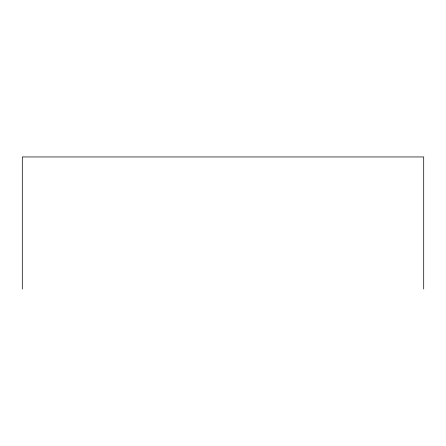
<?xml version="1.0" encoding="UTF-8"?>
<svg xmlns="http://www.w3.org/2000/svg" width="446" height="446" viewBox="0 0 446 446"><rect width="100%" height="100%" fill="white"/><g stroke="black" fill="none" stroke-linecap="round" stroke-linejoin="round"><path stroke-width="0.67" d="M423.7 289.053L423.7 156.947L22.3 156.947L22.3 289.053"/></g></svg>
